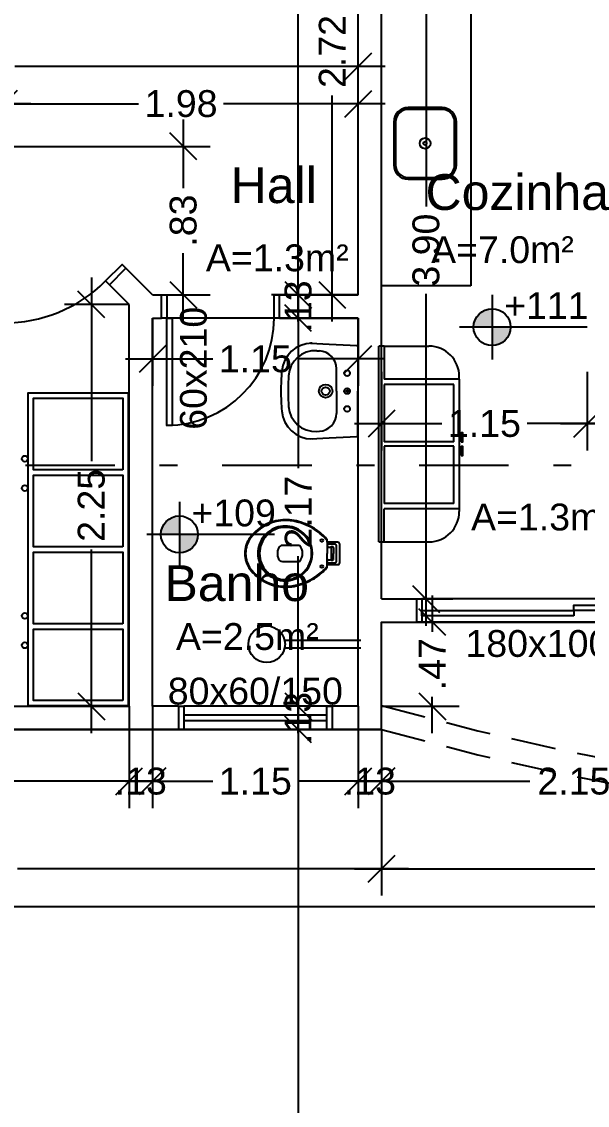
# Model space of a CAD drawing. Extents: x -120 to 1117, y 5 to 675.
# Drawn here: x 15.27 to 18.43, y 78.82 to 84.88 of the extents above; entities that cross this region are included whole.
import ezdxf
from ezdxf.enums import TextEntityAlignment as Align

# ---------------------------------------------------------------- set-up
doc = ezdxf.new("R2010")
doc.units = 0
doc.header["$MEASUREMENT"] = 0
doc.linetypes.add('DASHDOT', pattern=[1, 0.5, -0.25, 0, -0.25])
doc.linetypes.add('HIDDEN', pattern=[0.375, 0.25, -0.125])
doc.layers.get('0').update_dxf_attribs({"linetype": 'CONTINUOUS'})
doc.layers.get('DEFPOINTS').update_dxf_attribs({"linetype": 'CONTINUOUS'})
for name, color, linetype in [('cota', 1, 'CONTINUOUS'), ('janela-porta', 6, 'CONTINUOUS'), ('moveis', 253, 'CONTINUOUS'), ('nivel', 4, 'CONTINUOUS'), ('parede', 2, 'CONTINUOUS'), ('piso', 4, 'CONTINUOUS'), ('projecao', 4, 'HIDDEN'), ('texto', 7, 'CONTINUOUS'), ('vegetacao', 82, 'CONTINUOUS')]:
    doc.layers.add(name, color=color, linetype=linetype)
doc.styles.get("Standard").update_dxf_attribs({"font": 'arial.ttf'})
doc.dimstyles.new('cotass', dxfattribs={"dimtxt": 0.15, "dimasz": 0.15, "dimexe": 0.15, "dimexo": 0, "dimgap": 0.05, "dimtad": 0, "dimzin": 4, "dimdsep": 46, "dimtxsty": 'Standard', "dimblk": 'OBLIQUE', "dimcen": 0, "dimdle": 0.15, "dimclrd": 256, "dimclrt": 4, "dimadec": 0, "dimazin": 1, "dimtfac": 1, "dimtix": 1, "dimtofl": 0, "dimtmove": 0, "dimatfit": 3, "dimldrblk": 'OPEN30', "dimfxl": 0, "dimtolj": 1, "dimtzin": 0, "dimlwd": -1, "dimarcsym": 0})

# ---------------------------------------------------------------- blocks, each defined once
blk = doc.blocks.new('_Oblique')
at = {"color": 0, "linetype": 'ByBlock', "lineweight": -2}
blk.add_line((-0.5, -0.5), (0.5, 0.5), dxfattribs=at)
blk = doc.blocks.new('*D87')
at = {"layer": 'cota', "transparency": 16777216}
for p, q in [((16.8189, 81.0737), (16.8189, 78.6683)), ((16.8189, 75.7737), (16.8189, 78.1791))]:
    blk.add_line(p, q, dxfattribs=at)
at = {"layer": 'cota', "color": 0, "lineweight": -2, "transparency": 16777216}
for p, q in [((17.2843, 80.9237), (16.6689, 80.9237)), ((17.2193, 75.9237), (16.6689, 75.9237))]:
    blk.add_line(p, q, dxfattribs=at)
at = {"layer": 'DEFPOINTS', "color": 0, "transparency": 16777216}
for p in [(17.2843, 80.9237), (16.8189, 75.9237), (17.2193, 75.9237)]:
    blk.add_point(p, dxfattribs=at)
at = {"layer": 'cota', "transparency": 16777216, "xscale": 0.15, "yscale": 0.15, "zscale": 0.15}
for p, rotation in [((16.8189, 80.9237), 90), ((16.8189, 75.9237), 270)]:
    blk.add_blockref('_Oblique', p, dxfattribs=dict(at, rotation=rotation))
at = {"layer": 'cota', "color": 4, "transparency": 16777216, "insert": (16.8189, 78.4237), "char_height": 0.15, "attachment_point": 5, "rotation": 90}
blk.add_mtext('\\A1;5.00', dxfattribs=at)
blk = doc.blocks.new('_Open30')
at = {"color": 0, "linetype": 'ByBlock', "lineweight": -2}
for p, q in [((-1, 0.268), (0, 0)), ((0, 0), (-1, -0.268)), ((0, 0), (-1, 0))]:
    blk.add_line(p, q, dxfattribs=at)
blk = doc.blocks.new('*D88')
at = {"layer": 'cota', "transparency": 16777216}
for p, q in [((16.8189, 81.0537), (16.8189, 81.2037)), ((16.8189, 80.9237), (16.8189, 80.7737))]:
    blk.add_line(p, q, dxfattribs=at)
at = {"layer": 'cota', "color": 0, "lineweight": -2, "transparency": 16777216}
for p, q in [((17.1544, 81.0537), (16.6689, 81.0537)), ((17.2843, 80.9237), (16.6689, 80.9237))]:
    blk.add_line(p, q, dxfattribs=at)
at = {"layer": 'DEFPOINTS', "color": 0, "transparency": 16777216}
for p in [(16.8189, 81.0537), (17.1544, 81.0537), (17.2843, 80.9237)]:
    blk.add_point(p, dxfattribs=at)
at = {"layer": 'cota', "transparency": 16777216, "xscale": 0.15, "yscale": 0.15, "zscale": 0.15}
for p, rotation in [((16.8189, 81.0537), 270), ((16.8189, 80.9237), 90)]:
    blk.add_blockref('_Oblique', p, dxfattribs=dict(at, rotation=rotation))
at = {"layer": 'cota', "color": 4, "transparency": 16777216, "insert": (16.8189, 80.9887), "char_height": 0.15, "attachment_point": 5, "rotation": 90}
blk.add_mtext('\\A1;.13', dxfattribs=at)
blk = doc.blocks.new('*D89')
at = {"layer": 'cota', "transparency": 16777216}
for p, q in [((16.8189, 83.3737), (16.8189, 82.3848)), ((16.8189, 80.9037), (16.8189, 81.8926))]:
    blk.add_line(p, q, dxfattribs=at)
at = {"layer": 'cota', "color": 0, "lineweight": -2, "transparency": 16777216}
for p, q in [((17.1544, 83.2237), (16.6689, 83.2237)), ((17.1544, 81.0537), (16.6689, 81.0537))]:
    blk.add_line(p, q, dxfattribs=at)
at = {"layer": 'DEFPOINTS', "color": 0, "transparency": 16777216}
for p in [(16.8189, 83.2237), (17.1544, 83.2237), (17.1544, 81.0537)]:
    blk.add_point(p, dxfattribs=at)
at = {"layer": 'cota', "transparency": 16777216, "xscale": 0.15, "yscale": 0.15, "zscale": 0.15}
for p, rotation in [((16.8189, 83.2237), 90), ((16.8189, 81.0537), 270)]:
    blk.add_blockref('_Oblique', p, dxfattribs=dict(at, rotation=rotation))
at = {"layer": 'cota', "color": 4, "transparency": 16777216, "insert": (16.8189, 82.1387), "char_height": 0.15, "attachment_point": 5, "rotation": 90}
blk.add_mtext('\\A1;2.17', dxfattribs=at)
blk = doc.blocks.new('*D90')
at = {"layer": 'cota', "transparency": 16777216}
for p, q in [((16.8189, 83.3537), (16.8189, 83.5037)), ((16.8189, 83.2237), (16.8189, 83.0737))]:
    blk.add_line(p, q, dxfattribs=at)
at = {"layer": 'cota', "color": 0, "lineweight": -2, "transparency": 16777216}
for p, q in [((17.1544, 83.3537), (16.6689, 83.3537)), ((17.1544, 83.2237), (16.6689, 83.2237))]:
    blk.add_line(p, q, dxfattribs=at)
at = {"layer": 'DEFPOINTS', "color": 0, "transparency": 16777216}
for p in [(16.8189, 83.3537), (17.1544, 83.3537), (17.1544, 83.2237)]:
    blk.add_point(p, dxfattribs=at)
at = {"layer": 'cota', "transparency": 16777216, "xscale": 0.15, "yscale": 0.15, "zscale": 0.15}
for p, rotation in [((16.8189, 83.3537), 270), ((16.8189, 83.2237), 90)]:
    blk.add_blockref('_Oblique', p, dxfattribs=dict(at, rotation=rotation))
at = {"layer": 'cota', "color": 4, "transparency": 16777216, "insert": (16.8189, 83.2887), "char_height": 0.15, "attachment_point": 5, "rotation": 90}
blk.add_mtext('\\A1;.13', dxfattribs=at)
blk = doc.blocks.new('*D91')
at = {"layer": 'cota', "transparency": 16777216}
for p, q in [((16.8189, 87.1337), (16.8189, 85.4135)), ((16.8189, 83.2037), (16.8189, 84.9239))]:
    blk.add_line(p, q, dxfattribs=at)
at = {"layer": 'cota', "color": 0, "lineweight": -2, "transparency": 16777216}
for p, q in [((17.1544, 86.9837), (16.6689, 86.9837)), ((17.1544, 83.3537), (16.6689, 83.3537))]:
    blk.add_line(p, q, dxfattribs=at)
at = {"layer": 'DEFPOINTS', "color": 0, "transparency": 16777216}
for p in [(16.8189, 86.9837), (17.1544, 86.9837), (17.1544, 83.3537)]:
    blk.add_point(p, dxfattribs=at)
at = {"layer": 'cota', "transparency": 16777216, "xscale": 0.15, "yscale": 0.15, "zscale": 0.15}
for p, rotation in [((16.8189, 86.9837), 90), ((16.8189, 83.3537), 270)]:
    blk.add_blockref('_Oblique', p, dxfattribs=dict(at, rotation=rotation))
at = {"layer": 'cota', "color": 4, "transparency": 16777216, "insert": (16.8189, 85.1687), "char_height": 0.15, "attachment_point": 5, "rotation": 90}
blk.add_mtext('\\A1;3.63', dxfattribs=at)
blk = doc.blocks.new('*D137')
at = {"layer": 'cota', "color": 0, "lineweight": -2, "transparency": 16777216}
for p, q in [((12.7193, 80.9237), (12.7193, 79.784)), ((30.5894, 80.9237), (30.5894, 79.784))]:
    blk.add_line(p, q, dxfattribs=at)
at = {"layer": 'cota', "transparency": 16777216}
for p, q in [((12.5693, 79.934), (21.3583, 79.934)), ((30.7394, 79.934), (21.9504, 79.934))]:
    blk.add_line(p, q, dxfattribs=at)
at = {"layer": 'DEFPOINTS', "color": 0, "transparency": 16777216}
for p in [(12.7193, 80.9237), (30.5894, 80.9237), (30.5894, 79.934)]:
    blk.add_point(p, dxfattribs=at)
at = {"layer": 'cota', "transparency": 16777216, "xscale": 0.15, "yscale": 0.15, "zscale": 0.15, "rotation": 180}
blk.add_blockref('_Oblique', (12.7193, 79.934), dxfattribs=at)
at = {"layer": 'cota', "transparency": 16777216, "xscale": 0.15, "yscale": 0.15, "zscale": 0.15}
blk.add_blockref('_Oblique', (30.5894, 79.934), dxfattribs=at)
at = {"layer": 'cota', "color": 4, "transparency": 16777216, "insert": (21.6544, 79.934), "char_height": 0.15, "attachment_point": 5}
blk.add_mtext('\\A1;17.87', dxfattribs=at)
blk = doc.blocks.new('*D139')
at = {"layer": 'cota', "color": 0, "lineweight": -2, "transparency": 16777216}
for p, q in [((12.8493, 81.0537), (12.8493, 80.4845)), ((15.8744, 81.0537), (15.8744, 80.4845))]:
    blk.add_line(p, q, dxfattribs=at)
at = {"layer": 'cota', "transparency": 16777216}
for p, q in [((12.6993, 80.6345), (14.1171, 80.6345)), ((16.0244, 80.6345), (14.6066, 80.6345))]:
    blk.add_line(p, q, dxfattribs=at)
at = {"layer": 'DEFPOINTS', "color": 0, "transparency": 16777216}
for p in [(12.8493, 81.0537), (15.8744, 81.0537), (15.8744, 80.6345)]:
    blk.add_point(p, dxfattribs=at)
at = {"layer": 'cota', "transparency": 16777216, "xscale": 0.15, "yscale": 0.15, "zscale": 0.15, "rotation": 180}
blk.add_blockref('_Oblique', (12.8493, 80.6345), dxfattribs=at)
at = {"layer": 'cota', "transparency": 16777216, "xscale": 0.15, "yscale": 0.15, "zscale": 0.15}
blk.add_blockref('_Oblique', (15.8744, 80.6345), dxfattribs=at)
at = {"layer": 'cota', "color": 4, "transparency": 16777216, "insert": (14.3618, 80.6345), "char_height": 0.15, "attachment_point": 5}
blk.add_mtext('\\A1;3.03', dxfattribs=at)
blk = doc.blocks.new('*D140')
at = {"layer": 'cota', "color": 0, "lineweight": -2, "transparency": 16777216}
for p, q in [((15.8744, 81.0537), (15.8744, 80.4845)), ((16.0044, 81.0537), (16.0044, 80.4845))]:
    blk.add_line(p, q, dxfattribs=at)
at = {"layer": 'cota', "transparency": 16777216}
for p, q in [((15.8744, 80.6345), (15.7244, 80.6345)), ((16.0044, 80.6345), (16.1544, 80.6345))]:
    blk.add_line(p, q, dxfattribs=at)
at = {"layer": 'DEFPOINTS', "color": 0, "transparency": 16777216}
for p in [(15.8744, 81.0537), (16.0044, 81.0537), (16.0044, 80.6345)]:
    blk.add_point(p, dxfattribs=at)
at = {"layer": 'cota', "transparency": 16777216, "xscale": 0.15, "yscale": 0.15, "zscale": 0.15}
blk.add_blockref('_Oblique', (15.8744, 80.6345), dxfattribs=at)
at = {"layer": 'cota', "transparency": 16777216, "xscale": 0.15, "yscale": 0.15, "zscale": 0.15, "rotation": 180}
blk.add_blockref('_Oblique', (16.0044, 80.6345), dxfattribs=at)
at = {"layer": 'cota', "color": 4, "transparency": 16777216, "insert": (15.9394, 80.6345), "char_height": 0.15, "attachment_point": 5}
blk.add_mtext('\\A1;.13', dxfattribs=at)
blk = doc.blocks.new('*D141')
at = {"layer": 'cota', "color": 0, "lineweight": -2, "transparency": 16777216}
for p, q in [((16.0044, 81.0537), (16.0044, 80.4845)), ((17.1544, 81.0537), (17.1544, 80.4845))]:
    blk.add_line(p, q, dxfattribs=at)
at = {"layer": 'cota', "transparency": 16777216}
for p, q in [((15.8544, 80.6345), (16.341, 80.6345)), ((17.3044, 80.6345), (16.8177, 80.6345))]:
    blk.add_line(p, q, dxfattribs=at)
at = {"layer": 'DEFPOINTS', "color": 0, "transparency": 16777216}
for p in [(16.0044, 81.0537), (17.1544, 81.0537), (17.1544, 80.6345)]:
    blk.add_point(p, dxfattribs=at)
at = {"layer": 'cota', "transparency": 16777216, "xscale": 0.15, "yscale": 0.15, "zscale": 0.15, "rotation": 180}
blk.add_blockref('_Oblique', (16.0044, 80.6345), dxfattribs=at)
at = {"layer": 'cota', "transparency": 16777216, "xscale": 0.15, "yscale": 0.15, "zscale": 0.15}
blk.add_blockref('_Oblique', (17.1544, 80.6345), dxfattribs=at)
at = {"layer": 'cota', "color": 4, "transparency": 16777216, "insert": (16.5794, 80.6345), "char_height": 0.15, "attachment_point": 5}
blk.add_mtext('\\A1;1.15', dxfattribs=at)
blk = doc.blocks.new('*D142')
at = {"layer": 'cota', "color": 0, "lineweight": -2, "transparency": 16777216}
for p, q in [((17.1544, 81.0537), (17.1544, 80.4845)), ((17.2843, 80.9237), (17.2843, 80.4845))]:
    blk.add_line(p, q, dxfattribs=at)
at = {"layer": 'cota', "transparency": 16777216}
for p, q in [((17.1544, 80.6345), (17.0044, 80.6345)), ((17.2843, 80.6345), (17.4343, 80.6345))]:
    blk.add_line(p, q, dxfattribs=at)
at = {"layer": 'DEFPOINTS', "color": 0, "transparency": 16777216}
for p in [(17.1544, 81.0537), (17.2843, 80.9237), (17.2843, 80.6345)]:
    blk.add_point(p, dxfattribs=at)
at = {"layer": 'cota', "transparency": 16777216, "xscale": 0.15, "yscale": 0.15, "zscale": 0.15}
blk.add_blockref('_Oblique', (17.1544, 80.6345), dxfattribs=at)
at = {"layer": 'cota', "transparency": 16777216, "xscale": 0.15, "yscale": 0.15, "zscale": 0.15, "rotation": 180}
blk.add_blockref('_Oblique', (17.2843, 80.6345), dxfattribs=at)
at = {"layer": 'cota', "color": 4, "transparency": 16777216, "insert": (17.2193, 80.6345), "char_height": 0.15, "attachment_point": 5}
blk.add_mtext('\\A1;.13', dxfattribs=at)
blk = doc.blocks.new('*D143')
at = {"layer": 'cota', "color": 0, "lineweight": -2, "transparency": 16777216}
for p, q in [((19.4343, 81.6537), (19.4343, 80.4845)), ((17.2843, 80.9237), (17.2843, 80.4845))]:
    blk.add_line(p, q, dxfattribs=at)
at = {"layer": 'cota', "transparency": 16777216}
for p, q in [((17.1343, 80.6345), (18.1127, 80.6345)), ((19.5843, 80.6345), (18.606, 80.6345))]:
    blk.add_line(p, q, dxfattribs=at)
at = {"layer": 'DEFPOINTS', "color": 0, "transparency": 16777216}
for p in [(19.4343, 81.6537), (17.2843, 80.9237), (19.4343, 80.6345)]:
    blk.add_point(p, dxfattribs=at)
at = {"layer": 'cota', "transparency": 16777216, "xscale": 0.15, "yscale": 0.15, "zscale": 0.15, "rotation": 180}
blk.add_blockref('_Oblique', (17.2843, 80.6345), dxfattribs=at)
at = {"layer": 'cota', "transparency": 16777216, "xscale": 0.15, "yscale": 0.15, "zscale": 0.15}
blk.add_blockref('_Oblique', (19.4343, 80.6345), dxfattribs=at)
at = {"layer": 'cota', "color": 4, "transparency": 16777216, "insert": (18.3593, 80.6345), "char_height": 0.15, "attachment_point": 5}
blk.add_mtext('\\A1;2.15', dxfattribs=at)
blk = doc.blocks.new('*D156')
at = {"layer": 'cota', "color": 0, "lineweight": -2, "transparency": 16777216}
for p, q in [((17.2843, 80.9237), (17.2843, 79.9952)), ((26.0244, 80.9237), (26.0244, 79.9952))]:
    blk.add_line(p, q, dxfattribs=at)
at = {"layer": 'cota', "transparency": 16777216}
for p, q in [((17.1343, 80.1452), (21.4097, 80.1452)), ((26.1744, 80.1452), (21.899, 80.1452))]:
    blk.add_line(p, q, dxfattribs=at)
at = {"layer": 'DEFPOINTS', "color": 0, "transparency": 16777216}
for p in [(17.2843, 80.9237), (26.0244, 80.9237), (26.0244, 80.1452)]:
    blk.add_point(p, dxfattribs=at)
at = {"layer": 'cota', "transparency": 16777216, "xscale": 0.15, "yscale": 0.15, "zscale": 0.15, "rotation": 180}
blk.add_blockref('_Oblique', (17.2843, 80.1452), dxfattribs=at)
at = {"layer": 'cota', "transparency": 16777216, "xscale": 0.15, "yscale": 0.15, "zscale": 0.15}
blk.add_blockref('_Oblique', (26.0244, 80.1452), dxfattribs=at)
at = {"layer": 'cota', "color": 4, "transparency": 16777216, "insert": (21.6544, 80.1452), "char_height": 0.15, "attachment_point": 5}
blk.add_mtext('\\A1;8.74', dxfattribs=at)
blk = doc.blocks.new('*D157')
at = {"layer": 'cota', "color": 0, "lineweight": -2, "transparency": 16777216}
for p, q in [((12.7193, 80.9237), (12.7193, 79.9952)), ((17.2843, 80.9237), (17.2843, 79.9952))]:
    blk.add_line(p, q, dxfattribs=at)
at = {"layer": 'cota', "transparency": 16777216}
for p, q in [((12.5693, 80.1452), (14.7541, 80.1452)), ((17.4343, 80.1452), (15.2496, 80.1452))]:
    blk.add_line(p, q, dxfattribs=at)
at = {"layer": 'DEFPOINTS', "color": 0, "transparency": 16777216}
for p in [(12.7193, 80.9237), (17.2843, 80.9237), (17.2843, 80.1452)]:
    blk.add_point(p, dxfattribs=at)
at = {"layer": 'cota', "transparency": 16777216, "xscale": 0.15, "yscale": 0.15, "zscale": 0.15, "rotation": 180}
blk.add_blockref('_Oblique', (12.7193, 80.1452), dxfattribs=at)
at = {"layer": 'cota', "transparency": 16777216, "xscale": 0.15, "yscale": 0.15, "zscale": 0.15}
blk.add_blockref('_Oblique', (17.2843, 80.1452), dxfattribs=at)
at = {"layer": 'cota', "color": 4, "transparency": 16777216, "insert": (15.0018, 80.1452), "char_height": 0.15, "attachment_point": 5}
blk.add_mtext('\\A1;4.56', dxfattribs=at)
blk = doc.blocks.new('*D228')
at = {"layer": 'cota', "color": 0, "lineweight": -2, "transparency": 16777216}
for p, q in [((12.8493, 84.1837), (12.8493, 84.5717)), ((15.1743, 84.1837), (15.1743, 84.5717))]:
    blk.add_line(p, q, dxfattribs=at)
at = {"layer": 'cota', "transparency": 16777216}
for p, q in [((12.6993, 84.4217), (13.7657, 84.4217)), ((15.3243, 84.4217), (14.2579, 84.4217))]:
    blk.add_line(p, q, dxfattribs=at)
at = {"layer": 'DEFPOINTS', "color": 0, "transparency": 16777216}
for p in [(12.8493, 84.4217), (12.8493, 84.1837), (15.1743, 84.1837)]:
    blk.add_point(p, dxfattribs=at)
at = {"layer": 'cota', "transparency": 16777216, "xscale": 0.15, "yscale": 0.15, "zscale": 0.15, "rotation": 180}
blk.add_blockref('_Oblique', (12.8493, 84.4217), dxfattribs=at)
at = {"layer": 'cota', "transparency": 16777216, "xscale": 0.15, "yscale": 0.15, "zscale": 0.15}
blk.add_blockref('_Oblique', (15.1743, 84.4217), dxfattribs=at)
at = {"layer": 'cota', "color": 4, "transparency": 16777216, "insert": (14.0118, 84.4217), "char_height": 0.15, "attachment_point": 5}
blk.add_mtext('\\A1;2.33', dxfattribs=at)
blk = doc.blocks.new('*D229')
at = {"layer": 'cota', "color": 0, "lineweight": -2, "transparency": 16777216}
for p, q in [((15.1743, 84.1837), (15.1743, 84.5717)), ((17.1544, 84.1837), (17.1544, 84.5717))]:
    blk.add_line(p, q, dxfattribs=at)
at = {"layer": 'cota', "transparency": 16777216}
for p, q in [((15.0243, 84.4217), (15.9264, 84.4217)), ((17.3044, 84.4217), (16.4023, 84.4217))]:
    blk.add_line(p, q, dxfattribs=at)
at = {"layer": 'DEFPOINTS', "color": 0, "transparency": 16777216}
for p in [(17.1544, 84.4217), (15.1743, 84.1837), (17.1544, 84.1837)]:
    blk.add_point(p, dxfattribs=at)
at = {"layer": 'cota', "transparency": 16777216, "xscale": 0.15, "yscale": 0.15, "zscale": 0.15, "rotation": 180}
blk.add_blockref('_Oblique', (15.1743, 84.4217), dxfattribs=at)
at = {"layer": 'cota', "transparency": 16777216, "xscale": 0.15, "yscale": 0.15, "zscale": 0.15}
blk.add_blockref('_Oblique', (17.1544, 84.4217), dxfattribs=at)
at = {"layer": 'cota', "color": 4, "transparency": 16777216, "insert": (16.1644, 84.4217), "char_height": 0.15, "attachment_point": 5}
blk.add_mtext('\\A1;1.98', dxfattribs=at)
blk = doc.blocks.new('*D230')
at = {"layer": 'cota', "color": 0, "lineweight": -2, "transparency": 16777216}
for p, q in [((12.8493, 84.1837), (12.8493, 84.7809)), ((17.1544, 84.1837), (17.1544, 84.7809))]:
    blk.add_line(p, q, dxfattribs=at)
at = {"layer": 'cota', "transparency": 16777216}
for p, q in [((12.6993, 84.6309), (14.7685, 84.6309)), ((17.3044, 84.6309), (15.2352, 84.6309))]:
    blk.add_line(p, q, dxfattribs=at)
at = {"layer": 'DEFPOINTS', "color": 0, "transparency": 16777216}
for p in [(17.1544, 84.6309), (12.8493, 84.1837), (17.1544, 84.1837)]:
    blk.add_point(p, dxfattribs=at)
at = {"layer": 'cota', "transparency": 16777216, "xscale": 0.15, "yscale": 0.15, "zscale": 0.15, "rotation": 180}
blk.add_blockref('_Oblique', (12.8493, 84.6309), dxfattribs=at)
at = {"layer": 'cota', "transparency": 16777216, "xscale": 0.15, "yscale": 0.15, "zscale": 0.15}
blk.add_blockref('_Oblique', (17.1544, 84.6309), dxfattribs=at)
at = {"layer": 'cota', "color": 4, "transparency": 16777216, "insert": (15.0018, 84.6309), "char_height": 0.15, "attachment_point": 5}
blk.add_mtext('\\A1;4.31', dxfattribs=at)
blk = doc.blocks.new('*D232')
at = {"layer": 'cota', "transparency": 16777216}
for p, q in [((15.6632, 83.4498), (15.6632, 82.4234)), ((15.6632, 80.9037), (15.6632, 81.9301))]:
    blk.add_line(p, q, dxfattribs=at)
at = {"layer": 'cota', "color": 0, "lineweight": -2, "transparency": 16777216}
for p, q in [((15.8744, 83.2998), (15.5132, 83.2998)), ((15.8744, 81.0537), (15.5132, 81.0537))]:
    blk.add_line(p, q, dxfattribs=at)
at = {"layer": 'DEFPOINTS', "color": 0, "transparency": 16777216}
for p in [(15.8744, 83.2998), (15.6632, 81.0537), (15.8744, 81.0537)]:
    blk.add_point(p, dxfattribs=at)
at = {"layer": 'cota', "transparency": 16777216, "xscale": 0.15, "yscale": 0.15, "zscale": 0.15}
for p, rotation in [((15.6632, 83.2998), 90), ((15.6632, 81.0537), 270)]:
    blk.add_blockref('_Oblique', p, dxfattribs=dict(at, rotation=rotation))
at = {"layer": 'cota', "color": 4, "transparency": 16777216, "insert": (15.6632, 82.1768), "char_height": 0.15, "attachment_point": 5, "rotation": 90}
blk.add_mtext('\\A1;2.25', dxfattribs=at)
blk = doc.blocks.new('*D237')
at = {"layer": 'cota', "transparency": 16777216}
for p, q in [((17.009, 86.2237), (17.009, 84.959)), ((17.009, 83.2037), (17.009, 84.4684))]:
    blk.add_line(p, q, dxfattribs=at)
at = {"layer": 'cota', "color": 0, "lineweight": -2, "transparency": 16777216}
for p, q in [((17.1544, 86.0737), (16.859, 86.0737)), ((17.1544, 83.3537), (16.859, 83.3537))]:
    blk.add_line(p, q, dxfattribs=at)
at = {"layer": 'DEFPOINTS', "color": 0, "transparency": 16777216}
for p in [(17.009, 86.0737), (17.1544, 86.0737), (17.1544, 83.3537)]:
    blk.add_point(p, dxfattribs=at)
at = {"layer": 'cota', "transparency": 16777216, "xscale": 0.15, "yscale": 0.15, "zscale": 0.15}
for p, rotation in [((17.009, 86.0737), 90), ((17.009, 83.3537), 270)]:
    blk.add_blockref('_Oblique', p, dxfattribs=dict(at, rotation=rotation))
at = {"layer": 'cota', "color": 4, "transparency": 16777216, "insert": (17.009, 84.7137), "char_height": 0.15, "attachment_point": 5, "rotation": 90}
blk.add_mtext('\\A1;2.72', dxfattribs=at)
blk = doc.blocks.new('*D246')
at = {"layer": 'cota', "transparency": 16777216}
for p, q in [((17.5332, 85.7037), (17.5332, 83.8482)), ((17.5332, 81.5037), (17.5332, 83.3592))]:
    blk.add_line(p, q, dxfattribs=at)
at = {"layer": 'cota', "color": 0, "lineweight": -2, "transparency": 16777216}
for p, q in [((17.2843, 85.5537), (17.6832, 85.5537)), ((17.2843, 81.6537), (17.6832, 81.6537))]:
    blk.add_line(p, q, dxfattribs=at)
at = {"layer": 'DEFPOINTS', "color": 0, "transparency": 16777216}
for p in [(17.2843, 85.5537), (17.5332, 85.5537), (17.2843, 81.6537)]:
    blk.add_point(p, dxfattribs=at)
at = {"layer": 'cota', "transparency": 16777216, "xscale": 0.15, "yscale": 0.15, "zscale": 0.15}
for p, rotation in [((17.5332, 85.5537), 90), ((17.5332, 81.6537), 270)]:
    blk.add_blockref('_Oblique', p, dxfattribs=dict(at, rotation=rotation))
at = {"layer": 'cota', "color": 4, "transparency": 16777216, "insert": (17.5332, 83.6037), "char_height": 0.15, "attachment_point": 5, "rotation": 90}
blk.add_mtext('\\A1;3.90', dxfattribs=at)
blk = doc.blocks.new('*D247')
at = {"layer": 'cota', "color": 0, "lineweight": -2, "transparency": 16777216}
for p, q in [((18.4343, 82.9237), (18.4343, 82.4836)), ((19.4343, 82.9237), (19.4343, 82.4836))]:
    blk.add_line(p, q, dxfattribs=at)
at = {"layer": 'cota', "transparency": 16777216}
for p, q in [((18.2843, 82.6336), (18.6968, 82.6336)), ((19.5843, 82.6336), (19.1718, 82.6336))]:
    blk.add_line(p, q, dxfattribs=at)
at = {"layer": 'DEFPOINTS', "color": 0, "transparency": 16777216}
for p in [(18.4343, 82.9237), (19.4343, 82.9237), (19.4343, 82.6336)]:
    blk.add_point(p, dxfattribs=at)
at = {"layer": 'cota', "transparency": 16777216, "xscale": 0.15, "yscale": 0.15, "zscale": 0.15, "rotation": 180}
blk.add_blockref('_Oblique', (18.4343, 82.6336), dxfattribs=at)
at = {"layer": 'cota', "transparency": 16777216, "xscale": 0.15, "yscale": 0.15, "zscale": 0.15}
blk.add_blockref('_Oblique', (19.4343, 82.6336), dxfattribs=at)
at = {"layer": 'cota', "color": 4, "transparency": 16777216, "insert": (18.9343, 82.6336), "char_height": 0.15, "attachment_point": 5}
blk.add_mtext('\\A1;1.00', dxfattribs=at)
blk = doc.blocks.new('*D248')
at = {"layer": 'cota', "color": 0, "lineweight": -2, "transparency": 16777216}
for p, q in [((17.2843, 82.9237), (17.2843, 82.4836)), ((18.4343, 82.9237), (18.4343, 82.4836))]:
    blk.add_line(p, q, dxfattribs=at)
at = {"layer": 'cota', "transparency": 16777216}
for p, q in [((17.1343, 82.6336), (17.621, 82.6336)), ((18.5843, 82.6336), (18.0977, 82.6336))]:
    blk.add_line(p, q, dxfattribs=at)
at = {"layer": 'DEFPOINTS', "color": 0, "transparency": 16777216}
for p in [(17.2843, 82.9237), (18.4343, 82.9237), (17.2843, 82.6336)]:
    blk.add_point(p, dxfattribs=at)
at = {"layer": 'cota', "transparency": 16777216, "xscale": 0.15, "yscale": 0.15, "zscale": 0.15, "rotation": 180}
blk.add_blockref('_Oblique', (17.2843, 82.6336), dxfattribs=at)
at = {"layer": 'cota', "transparency": 16777216, "xscale": 0.15, "yscale": 0.15, "zscale": 0.15}
blk.add_blockref('_Oblique', (18.4343, 82.6336), dxfattribs=at)
at = {"layer": 'cota', "color": 4, "transparency": 16777216, "insert": (17.8593, 82.6336), "char_height": 0.15, "attachment_point": 5}
blk.add_mtext('\\A1;1.15', dxfattribs=at)
blk = doc.blocks.new('*D252')
at = {"layer": 'cota', "transparency": 16777216}
for p, q in [((16.1768, 84.3337), (16.1768, 83.9501)), ((16.1768, 83.2037), (16.1768, 83.5873))]:
    blk.add_line(p, q, dxfattribs=at)
at = {"layer": 'cota', "color": 0, "lineweight": -2, "transparency": 16777216}
for p, q in [((15.1743, 84.1837), (16.3268, 84.1837)), ((16.0044, 83.3537), (16.3268, 83.3537))]:
    blk.add_line(p, q, dxfattribs=at)
at = {"layer": 'DEFPOINTS', "color": 0, "transparency": 16777216}
for p in [(15.1743, 84.1837), (16.0044, 83.3537), (16.1768, 83.3537)]:
    blk.add_point(p, dxfattribs=at)
at = {"layer": 'cota', "transparency": 16777216, "xscale": 0.15, "yscale": 0.15, "zscale": 0.15}
for p, rotation in [((16.1768, 84.1837), 90), ((16.1768, 83.3537), 270)]:
    blk.add_blockref('_Oblique', p, dxfattribs=dict(at, rotation=rotation))
at = {"layer": 'cota', "color": 4, "transparency": 16777216, "insert": (16.1768, 83.7687), "char_height": 0.15, "attachment_point": 5, "rotation": 90}
blk.add_mtext('\\A1;.83', dxfattribs=at)
blk = doc.blocks.new('*D541')
at = {"layer": 'cota', "transparency": 16777216}
for p, q in [((17.5679, 81.6737), (17.5679, 81.4701)), ((17.5679, 80.9037), (17.5679, 81.1073))]:
    blk.add_line(p, q, dxfattribs=at)
at = {"layer": 'cota', "color": 0, "lineweight": -2, "transparency": 16777216}
for p, q in [((17.2843, 81.5237), (17.7179, 81.5237)), ((17.2843, 81.0537), (17.7179, 81.0537))]:
    blk.add_line(p, q, dxfattribs=at)
at = {"layer": 'DEFPOINTS', "color": 0, "transparency": 16777216}
for p in [(17.2843, 81.5237), (17.2843, 81.0537), (17.5679, 81.0537)]:
    blk.add_point(p, dxfattribs=at)
at = {"layer": 'cota', "transparency": 16777216, "xscale": 0.15, "yscale": 0.15, "zscale": 0.15}
for p, rotation in [((17.5679, 81.5237), 90), ((17.5679, 81.0537), 270)]:
    blk.add_blockref('_Oblique', p, dxfattribs=dict(at, rotation=rotation))
at = {"layer": 'cota', "color": 4, "transparency": 16777216, "insert": (17.5679, 81.2887), "char_height": 0.15, "attachment_point": 5, "rotation": 90}
blk.add_mtext('\\A1;.47', dxfattribs=at)
blk = doc.blocks.new('NIVEL')
at = {"layer": 'nivel'}
h = blk.add_hatch(color=256, dxfattribs=at)
h.paths.add_polyline_path([(0, 0.1375, 0.414214), (-0.1375, 0), (0, 0)])
h.paths.add_polyline_path([(0, 0), (0, -0.1375, 0.414214), (0.1375, 0)])
for p, q in [((0, 0.2417), (0, -0.2417)), ((0.7095, 0), (-0.2418, 0))]:
    blk.add_line(p, q, dxfattribs=at)
blk.add_circle((0, 0), 0.1375, dxfattribs=at)
blk = doc.blocks.new('*D992')
at = {"layer": 'cota', "color": 0, "lineweight": -2, "transparency": 16777216}
for p, q in [((16.0044, 83.2237), (16.0044, 82.8451)), ((17.1544, 83.2237), (17.1544, 82.8451))]:
    blk.add_line(p, q, dxfattribs=at)
at = {"layer": 'cota', "transparency": 16777216}
for p, q in [((15.8544, 82.9951), (16.341, 82.9951)), ((17.3044, 82.9951), (16.8177, 82.9951))]:
    blk.add_line(p, q, dxfattribs=at)
at = {"layer": 'DEFPOINTS', "color": 0, "transparency": 16777216}
for p in [(16.0044, 83.2237), (17.1544, 83.2237), (17.1544, 82.9951)]:
    blk.add_point(p, dxfattribs=at)
at = {"layer": 'cota', "transparency": 16777216, "xscale": 0.15, "yscale": 0.15, "zscale": 0.15, "rotation": 180}
blk.add_blockref('_Oblique', (16.0044, 82.9951), dxfattribs=at)
at = {"layer": 'cota', "transparency": 16777216, "xscale": 0.15, "yscale": 0.15, "zscale": 0.15}
blk.add_blockref('_Oblique', (17.1544, 82.9951), dxfattribs=at)
at = {"layer": 'cota', "color": 4, "transparency": 16777216, "insert": (16.5794, 82.9951), "char_height": 0.15, "attachment_point": 5}
blk.add_mtext('\\A1;1.15', dxfattribs=at)

msp = doc.modelspace()

# ---------------------------------------------------------------- hatches: boundary and pattern name
at = {"layer": 'vegetacao'}
h = msp.add_hatch(dxfattribs=at)
h.set_pattern_fill('ANGLE', color=256, scale=2, style=0)
h.set_pattern_definition([(0, (0, 0), (0, 0.55), [0.4, -0.15]), (90, (0, 0), (-0.55, 3e-17), [0.4, -0.15])])
edge = h.paths.add_edge_path()
edge.add_line((33.5894, 75.9237), (33.5894, 116.2837))
edge.add_line((33.5894, 116.2837), (9.8693, 116.2837))
edge.add_line((9.8693, 116.2837), (9.8693, 110.2837))
edge.add_line((9.8693, 110.2837), (27.5894, 110.2837))
edge.add_arc((27.5894, 107.2837), 3, 0, 90, ccw=False)
edge.add_line((30.5894, 107.2837), (30.5894, 75.9237))
edge.add_line((30.5894, 75.9237), (33.5894, 75.9237))
edge = h.paths.add_edge_path(flags=17)
edge.add_line((27.3693, 110.2837), (27.5894, 110.2837))
edge.add_arc((27.5894, 107.2837), 3, 0, 90, ccw=False)
edge.add_line((30.5894, 107.2837), (30.5894, 93.8737))
edge.add_line((30.5894, 93.8737), (24.8993, 93.8737))
edge.add_line((24.8993, 93.8737), (24.8993, 91.5437))
edge.add_line((24.8993, 91.5437), (22.8493, 91.5437))
edge.add_line((22.8493, 91.5437), (22.8493, 95.2856))
edge.add_line((22.8493, 95.2856), (27.8493, 95.2856))
edge.add_line((27.8493, 95.2856), (27.8493, 97.7856))
edge.add_line((27.8493, 97.7856), (27.2544, 97.7856))
edge.add_line((27.2544, 97.7856), (27.2544, 105.2837))
edge.add_line((27.2544, 105.2837), (27.3693, 105.2837))
edge.add_line((27.3693, 105.2837), (27.3693, 110.2837))
h.paths.add_polyline_path([(22.8493, 95.2856), (22.8493, 97.7856), (27.8493, 97.7856), (27.8493, 95.2856)], flags=16)
h.paths.add_polyline_path([(22.2544, 97.7856), (22.2544, 100.2856), (27.2544, 100.2856), (27.2544, 97.7856)], flags=17)
h.paths.add_polyline_path([(22.2544, 100.2856), (22.2544, 102.7856), (27.2544, 102.7856), (27.2544, 100.2856)], flags=17)
h.paths.add_polyline_path([(22.2544, 102.7856), (22.2544, 105.2856), (27.2544, 105.2856), (27.2544, 102.7856)], flags=17)
h.paths.add_polyline_path([(27.3693, 105.2837), (24.8693, 105.2837), (24.8693, 110.2837), (27.3693, 110.2837)], flags=16)
h.paths.add_polyline_path([(24.8693, 105.2837), (22.3693, 105.2837), (22.3693, 110.2837), (24.8693, 110.2837)], flags=17)
h.paths.add_polyline_path([(22.3693, 105.2837), (19.8693, 105.2837), (19.8693, 110.2837), (22.3693, 110.2837)], flags=17)
h.paths.add_polyline_path([(19.8693, 105.2837), (17.3693, 105.2837), (17.3693, 110.2837), (19.8693, 110.2837)], flags=17)
h.paths.add_polyline_path([(17.3693, 105.2837), (14.8693, 105.2837), (14.8693, 110.2837), (17.3693, 110.2837)], flags=17)
h.paths.add_polyline_path([(14.8693, 105.2837), (12.3693, 105.2837), (12.3693, 110.2837), (14.8693, 110.2837)], flags=17)

# ---------------------------------------------------------------- linework, layer by layer
at = {"layer": 'cota', "color": 6, "linetype": 'DASHDOT'}
msp.add_lwpolyline([(34.4945, 82.4), (9.2071, 82.4)], dxfattribs=at)
at = {"layer": 'janela-porta', "color": 6, "linetype": 'Continuous'}
for p, q in [((19.2093, 81.6537), (17.5093, 81.6537)), ((19.2093, 81.5237), (17.5093, 81.5237)), ((16.9794, 81.0537), (16.1794, 81.0537)), ((16.9794, 80.9237), (16.1794, 80.9237))]:
    msp.add_line(p, q, dxfattribs=at)
for points in [[(15.764, 83.4102), (15.7428, 83.4314), (15.8347, 83.5234), (15.8559, 83.5021)], [(16.0544, 83.3537), (16.0843, 83.3537), (16.0843, 83.2237), (16.0544, 83.2237)], [(16.7144, 83.2237), (16.6843, 83.2237), (16.6843, 83.3537), (16.7144, 83.3537)], [(17.4793, 81.6537), (17.5093, 81.6537), (17.5093, 81.5237), (17.4793, 81.5237)], [(16.1493, 81.0537), (16.1794, 81.0537), (16.1794, 80.9237), (16.1493, 80.9237)], [(17.0093, 80.9237), (16.9794, 80.9237), (16.9794, 81.0537), (17.0093, 81.0537)]]:
    msp.add_lwpolyline(points, dxfattribs=at)
for points in [[(16.0843, 83.2237), (16.1144, 83.2237), (16.1144, 82.6237), (16.0843, 82.6237), (16.0843, 83.2237)], [(19.2093, 81.5887), (18.3593, 81.5887), (18.3593, 81.6187), (19.2093, 81.6187), (19.2093, 81.5887)], [(18.3593, 81.5587), (17.5093, 81.5587), (17.5093, 81.5887), (18.3593, 81.5887), (18.3593, 81.5587)], [(16.9794, 81.0037), (16.1794, 81.0037), (16.1794, 80.9737), (16.9794, 80.9737), (16.9794, 81.0037)]]:
    msp.add_lwpolyline(points, close=True, dxfattribs=at)
for centre, radius, start, end in [((15.1771, 83.9971), 0.8, 225, 315), ((16.0843, 83.2237), 0.6, 270, 360)]:
    msp.add_arc(centre, radius, start, end, dxfattribs=at)
at = {"layer": 'moveis'}
for p, q in [((17.7843, 84.9537), (17.7843, 83.4032)), ((17.6227, 84.4004), (17.4327, 84.4004)), ((17.6227, 84.3904), (17.4327, 84.3904)), ((17.3527, 84.3204), (17.3527, 84.0804)), ((17.3627, 84.3204), (17.3627, 84.0804)), ((17.6927, 84.0804), (17.6927, 84.3204)), ((17.7027, 84.0804), (17.7027, 84.3204)), ((17.4327, 84.0104), (17.6227, 84.0104)), ((17.4327, 84.0004), (17.6227, 84.0004)), ((17.7843, 83.4032), (17.2843, 83.4032)), ((16.8878, 83.0832), (16.9923, 83.0778)), ((16.8963, 83.0832), (16.8878, 83.0832)), ((16.9923, 83.0778), (17.1476, 83.0698)), ((17.1523, 83.0649), (17.1523, 82.8157)), ((17.2691, 81.9726), (17.2691, 83.0671)), ((17.2991, 83.0671), (17.2691, 83.0671)), ((17.2991, 83.0671), (17.2991, 82.8821)), ((17.2991, 83.0671), (17.5491, 83.0671)), ((16.9225, 83.0414), (16.9374, 83.0406)), ((17.0323, 82.8157), (17.0323, 82.9407)), ((17.7191, 82.8821), (17.2991, 82.8821)), ((17.7191, 82.8821), (17.7191, 82.8971)), ((17.7191, 82.8821), (17.7191, 82.1576)), ((17.0323, 82.8157), (17.0323, 82.6907)), ((17.1023, 82.8157), (17.0823, 82.8157)), ((17.0923, 82.8257), (17.0923, 82.8057)), ((17.1523, 82.5665), (17.1523, 82.8157)), ((17.6892, 82.8521), (17.2991, 82.8521)), ((17.2991, 82.8521), (17.2991, 82.5321)), ((17.6892, 82.5321), (17.6892, 82.8521)), ((16.9225, 82.59), (16.9374, 82.5908)), ((16.8878, 82.5482), (16.9923, 82.5536)), ((16.9923, 82.5536), (17.1476, 82.5615)), ((17.6892, 82.5321), (17.2991, 82.5321)), ((17.6892, 82.5076), (17.2991, 82.5076)), ((17.2991, 82.5076), (17.2991, 82.1876)), ((17.6892, 82.1876), (17.6892, 82.5076)), ((17.6892, 82.1876), (17.2991, 82.1876)), ((17.2991, 81.9726), (17.2991, 82.1576)), ((17.7191, 82.1576), (17.2991, 82.1576)), ((17.7191, 82.1576), (17.7191, 82.1426)), ((16.9807, 81.9774), (16.9807, 81.9826)), ((16.9807, 81.9706), (16.9807, 81.9774)), ((16.9807, 81.9706), (16.9807, 81.9081)), ((17.0387, 81.9706), (16.9807, 81.9706)), ((17.0247, 81.9606), (16.9807, 81.9606)), ((17.0507, 81.9081), (17.0507, 81.9596)), ((17.2691, 81.9726), (17.2991, 81.9726)), ((17.2991, 81.9726), (17.5491, 81.9726)), ((16.8267, 81.9526), (16.7307, 81.9526)), ((16.9807, 81.8456), (16.9807, 81.9081)), ((16.9887, 81.9441), (16.9997, 81.9441)), ((17.0042, 81.9081), (17.0042, 81.9436)), ((17.0042, 81.8726), (17.0042, 81.9081)), ((17.0157, 81.9396), (17.0157, 81.9081)), ((17.0157, 81.8766), (17.0157, 81.9081)), ((17.0322, 81.9081), (17.0322, 81.9531)), ((17.0322, 81.8631), (17.0322, 81.9081)), ((17.0507, 81.8566), (17.0507, 81.9081)), ((16.7307, 81.8636), (16.8267, 81.8636)), ((16.9807, 81.8556), (17.0247, 81.8556)), ((16.9807, 81.8456), (17.0387, 81.8456)), ((16.9807, 81.8388), (16.9807, 81.8456)), ((16.9807, 81.8336), (16.9807, 81.8388)), ((16.9887, 81.8721), (16.9997, 81.8721)), ((17.1685, 81.4207), (16.7433, 81.4207)), ((16.7433, 81.3807), (17.1685, 81.3807))]:
    msp.add_line(p, q, dxfattribs=at)
for points in [[(15.8695, 81.0554), (15.3095, 81.0554), (15.3095, 82.8054), (15.8695, 82.8054), (15.8695, 81.0554)], [(15.8395, 82.3754), (15.3395, 82.3754), (15.3395, 82.7754), (15.8395, 82.7754), (15.8395, 82.3754)], [(17.7292, 82.5321), (17.7392, 82.5321), (17.7392, 82.5821), (17.7292, 82.5821), (17.7292, 82.5321)], [(17.7292, 82.455), (17.7392, 82.455), (17.7392, 82.505), (17.7292, 82.505), (17.7292, 82.455)], [(15.8395, 81.9454), (15.3395, 81.9454), (15.3395, 82.3454), (15.8395, 82.3454), (15.8395, 81.9454)], [(15.8395, 81.5154), (15.3395, 81.5154), (15.3395, 81.9154), (15.8395, 81.9154), (15.8395, 81.5154)], [(15.8395, 81.0854), (15.3395, 81.0854), (15.3395, 81.4854), (15.8395, 81.4854), (15.8395, 81.0854)]]:
    msp.add_lwpolyline(points, close=True, dxfattribs=at)
for centre, radius in [((17.5277, 84.2004), 0.03), ((17.5277, 84.2004), 0.01), ((17.0923, 82.9157), 0.016), ((16.9723, 82.8157), 0.0375), ((16.9723, 82.8157), 0.0225), ((17.0923, 82.8157), 0.016), ((17.0923, 82.7157), 0.016), ((15.2915, 82.4372), 0.017), ((15.2915, 82.2731), 0.017), ((16.9507, 81.9811), 0.0075), ((16.9507, 81.8351), 0.0075), ((15.2915, 81.5592), 0.017), ((16.6429, 81.4007), 0.1023), ((15.2915, 81.3951), 0.017)]:
    msp.add_circle(centre, radius, dxfattribs=at)
for centre, radius, start, end in [((17.4327, 84.3204), 0.08, 90, 180), ((17.4327, 84.3204), 0.07, 90, 180), ((17.6227, 84.3204), 0.08, 0, 90), ((17.6227, 84.3204), 0.07, 0, 90), ((17.4327, 84.0804), 0.08, 180, 270), ((17.4327, 84.0804), 0.07, 180, 270), ((17.6227, 84.0804), 0.08, 270, 0), ((17.6227, 84.0804), 0.07, 270, 0), ((16.8963, 82.9132), 0.17, 90, 175.30188), ((17.1473, 83.0649), 0.005, 0, 87.0582), ((17.5491, 82.8971), 0.17, 0, 90), ((16.9148, 82.8915), 0.15, 87.0582, 176.2836), ((16.9323, 82.9407), 0.1, 0, 87.0582), ((18.0827, 82.8157), 1.3604, 175.30188, 180), ((18.0827, 82.8157), 1.3204, 176.2836, 180), ((18.0827, 82.8157), 1.3604, 180, 184.69812), ((18.0827, 82.8157), 1.3204, 180, 183.7164), ((16.8963, 82.7182), 0.17, 184.69812, 270), ((16.9148, 82.7398), 0.15, 183.7164, 272.9418), ((16.9323, 82.6907), 0.1, 272.9418, 0), ((17.1473, 82.5665), 0.005, 272.9418, 0), ((17.5491, 82.1426), 0.17, 270, 0), ((16.7487, 81.8482), 0.248, 96.48303, 121.07306), ((16.7487, 81.8482), 0.2435, 96.47784, 121.06744), ((16.7505, 81.8532), 0.2433, 73.23779, 97.04529), ((16.7505, 81.8532), 0.2388, 84.24072, 97.05057), ((16.7325, 81.7627), 0.3307, 55.84973, 82.70648), ((16.7325, 81.7627), 0.3352, 55.84763, 74.7475), ((16.7615, 81.8325), 0.2681, 121.68091, 141.83972), ((16.7615, 81.8325), 0.2636, 121.6861, 141.82977), ((16.748, 81.9049), 0.1566, 100.02805, 138.77759), ((16.7476, 81.91), 0.1437, 100.80786, 136.92645), ((16.7471, 81.9157), 0.1458, 59.70194, 100.44556), ((16.7485, 81.9086), 0.1451, 60.19482, 101.06641), ((16.7443, 81.9074), 0.1544, 0.24878, 60.34412), ((16.7481, 81.9084), 0.1456, 359.88776, 60.08859), ((16.7394, 81.7759), 0.3159, 40.75461, 55.53586), ((16.7394, 81.7759), 0.3204, 41.94791, 55.53809), ((16.6697, 81.9084), 0.149, 143.00192, 180.12817), ((16.6697, 81.9084), 0.1445, 143.01996, 180.12817), ((16.7464, 81.9082), 0.1532, 139.3363, 180.05475), ((16.7454, 81.9098), 0.1422, 136.22839, 180.66357), ((16.9705, 81.9829), 0.0102, 358.30859, 45.2439), ((16.9713, 81.9763), 0.00945, 6.98801, 38.65158), ((17.0249, 81.9533), 0.00728, 358.27496, 91.72504), ((17.039, 81.9588), 0.0118, 3.68018, 91.29895), ((16.6697, 81.9078), 0.149, 179.87183, 216.99808), ((16.6697, 81.9078), 0.1445, 179.87183, 216.98004), ((16.7464, 81.908), 0.1532, 179.94525, 220.6637), ((16.7454, 81.9064), 0.1422, 179.33643, 223.77161), ((16.7873, 81.9081), 0.0846, 159.22229, 200.77771), ((16.7303, 81.9285), 0.0241, 89.10947, 156.48959), ((16.7481, 81.9078), 0.1456, 299.91141, 0.11224), ((16.7443, 81.9088), 0.1544, 299.65588, 359.75122), ((16.7749, 81.9081), 0.0683, 319.3118, 40.6882), ((16.989, 81.9524), 0.00832, 184.71802, 267.98511), ((16.9988, 81.956), 0.0119, 274.05209, 294.02042), ((17.0081, 81.9328), 0.0131, 70.61249, 109.65814), ((17.0102, 81.9396), 0.00592, 43.93601, 67.40167), ((17.009, 81.9398), 0.00666, 357.95715, 36.10229), ((16.7303, 81.8877), 0.0241, 203.51041, 270.89053), ((16.9713, 81.8399), 0.00945, 321.34842, 353.01199), ((16.989, 81.8638), 0.00832, 92.01489, 175.28198), ((16.9988, 81.8603), 0.0119, 65.97961, 85.94794), ((17.0081, 81.8834), 0.0131, 250.34183, 289.38751), ((17.0102, 81.8766), 0.00592, 292.59836, 316.06399), ((17.009, 81.8764), 0.00666, 323.89771, 2.04285), ((17.0249, 81.8629), 0.00728, 268.27496, 1.72504), ((17.039, 81.8574), 0.0118, 268.70105, 356.31985), ((16.7615, 81.9837), 0.2681, 218.16028, 238.31912), ((16.7615, 81.9837), 0.2636, 218.17023, 238.31393), ((16.748, 81.9113), 0.1566, 221.22241, 259.97195), ((16.7476, 81.9062), 0.1437, 223.07355, 259.19214), ((16.7485, 81.9076), 0.1451, 258.93356, 299.80521), ((16.7325, 82.0535), 0.3307, 277.29349, 304.15027), ((16.7325, 82.0535), 0.3352, 285.25247, 304.15237), ((16.7394, 82.0403), 0.3159, 304.46414, 319.24539), ((16.7394, 82.0403), 0.3204, 304.46191, 318.05209), ((16.9705, 81.8334), 0.0102, 314.7561, 1.69141), ((16.7487, 81.968), 0.248, 238.92694, 263.51697), ((16.7487, 81.968), 0.2435, 238.93256, 263.52219), ((16.7471, 81.9005), 0.1458, 259.55444, 300.29806), ((16.7505, 81.963), 0.2433, 262.95474, 286.76221), ((16.7505, 81.963), 0.2388, 262.94943, 275.75928)]:
    msp.add_arc(centre, radius, start, end, dxfattribs=at)
at = {"layer": 'parede'}
for p, q in [((17.1544, 83.3537), (17.1544, 86.0737)), ((17.2843, 81.6537), (17.2843, 85.5537)), ((15.764, 83.4102), (15.8559, 83.5022)), ((16.0044, 83.3537), (15.8559, 83.5022)), ((15.8744, 83.2998), (15.764, 83.4102)), ((16.0044, 83.3537), (16.0544, 83.3537)), ((16.0544, 83.2237), (16.0544, 83.3537)), ((16.7144, 83.3537), (17.1544, 83.3537)), ((16.7144, 83.2237), (16.7144, 83.3537)), ((15.8744, 81.0537), (15.8744, 83.2998)), ((16.0044, 81.0537), (16.0044, 83.2237)), ((16.0044, 83.2237), (16.0544, 83.2237)), ((16.7144, 83.2237), (17.1544, 83.2237)), ((17.1544, 81.0537), (17.1544, 83.2237)), ((17.2843, 81.6537), (17.4793, 81.6537)), ((17.4793, 81.6537), (17.4793, 81.5237)), ((17.2843, 80.9237), (17.2843, 81.5237)), ((17.2843, 81.5237), (17.4793, 81.5237)), ((15.1419, 81.0537), (15.8744, 81.0537)), ((16.1493, 81.0537), (16.0044, 81.0537)), ((16.1493, 81.0537), (16.1493, 80.9237)), ((17.1544, 81.0537), (17.0093, 81.0537)), ((17.0093, 81.0537), (17.0093, 80.9237)), ((16.1493, 80.9237), (15.1419, 80.9237)), ((17.2843, 80.9237), (17.0093, 80.9237))]:
    msp.add_line(p, q, dxfattribs=at)
at = {"layer": 'piso'}
msp.add_line((16.7144, 83.2237), (16.0544, 83.2237), dxfattribs=at)
msp.add_lwpolyline([(33.5894, 116.2837), (33.5894, 75.9237), (13.0894, 75.9237), (13.0894, 78.5837), (12.2193, 78.5837), (12.2193, 93.7437), (12.7193, 93.7437), (12.7193, 80.9237), (17.2843, 80.9237), (17.2843, 81.5237), (26.0244, 81.5237), (26.0244, 80.9237), (26.0244, 80.9237), (30.5894, 80.9237), (30.5894, 93.8737), (24.8993, 93.8737), (24.8993, 91.5437), (22.8493, 91.5437), (22.8493, 96.0037), (9.8693, 96.0037), (9.8693, 105.2837)], dxfattribs=at)
at = {"layer": 'projecao'}
for radius, start, end in [(16.0842, 254.23479, 285.7652), (16.2142, 254.36444, 285.63556)]:
    msp.add_arc((21.6544, 96.5379), radius, start, end, dxfattribs=at)

# ---------------------------------------------------------------- block references
at = {"layer": 'nivel', "xscale": 0.75, "yscale": 0.75, "zscale": 0.75}
for p in [(17.9021, 83.1732), (16.155, 82.0146)]:
    msp.add_blockref('NIVEL', p, dxfattribs=at)

# ---------------------------------------------------------------- texts
at = {"layer": 'texto'}
for s, height, p in [('Hall', 0.2, (16.6825, 83.8067)), ('Cozinha', 0.2, (18.0428, 83.768)), ('A=7.0m²', 0.15, (17.9602, 83.4861)), ('A=1.3m²', 0.15, (16.702, 83.4406)), ('+111', 0.15, (18.2054, 83.1732)), ('+109', 0.15, (16.4582, 82.0146)), ('A=1.3m²', 0.15, (18.1834, 81.9917)), ('Banho', 0.2, (16.4757, 81.582)), ('A=2.5m²', 0.15, (16.5348, 81.3237)), ('180x100/110', 0.15, (18.3593, 81.2849)), ('80x60/150', 0.15, (16.5794, 81.0187))]:
    msp.add_text(s, height=height, dxfattribs=at).set_placement(p, align=Align.BOTTOM_CENTER)
msp.add_text('60x210', height=0.15, rotation=90, dxfattribs=at).set_placement((16.3532, 82.9431), align=Align.BOTTOM_CENTER)

# ---------------------------------------------------------------- dimensions: what is measured, and where the dimension line sits
at = {"layer": 'cota'}
for base, p1, p2, picture, middle in [((16.8189, 86.9837), (17.1544, 83.3537), (17.1544, 86.9837), '*D91', (16.8189, 85.1687)), ((16.8189, 83.3537), (17.1544, 83.2237), (17.1544, 83.3537), '*D90', (16.8189, 83.2887)), ((16.8189, 83.2237), (17.1544, 81.0537), (17.1544, 83.2237), '*D89', (16.8189, 82.1387)), ((16.8189, 81.0537), (17.2843, 80.9237), (17.1544, 81.0537), '*D88', (16.8189, 80.9887))]:
    dim = msp.add_linear_dim(base=base, p1=p1, p2=p2, angle=90, dimstyle='cotass', override={"dimtmove": 1}, dxfattribs=at)
    dim.commit()
    dim.dimension.update_dxf_attribs({"geometry": picture, "text_midpoint": middle})
for base, p1, p2, picture, middle in [((17.009, 86.0737), (17.1544, 83.3537), (17.1544, 86.0737), '*D237', (17.009, 84.7137)), ((17.5332, 85.5537), (17.2843, 81.6537), (17.2843, 85.5537), '*D246', (17.5332, 83.6037)), ((16.1768, 83.3537), (15.1743, 84.1837), (16.0044, 83.3537), '*D252', (16.1768, 83.7687)), ((15.6632, 81.0537), (15.8744, 83.2998), (15.8744, 81.0537), '*D232', (15.6632, 82.1768)), ((17.5679, 81.0537), (17.2843, 81.5237), (17.2843, 81.0537), '*D541', (17.5679, 81.2887)), ((16.8189, 75.9237), (17.2843, 80.9237), (17.2193, 75.9237), '*D87', (16.8189, 78.4237))]:
    dim = msp.add_linear_dim(base=base, p1=p1, p2=p2, angle=90, dimstyle='cotass', dxfattribs=at)
    dim.commit()
    dim.dimension.update_dxf_attribs({"geometry": picture, "text_midpoint": middle})
for base, p1, p2, picture, middle in [((17.1544, 84.6309), (12.8493, 84.1837), (17.1544, 84.1837), '*D230', (15.0018, 84.6309)), ((12.84932, 84.42174), (15.17435, 84.1837), (12.84932, 84.1837), '*D228', (14.01184, 84.42174)), ((17.1544, 84.4217), (15.1743, 84.1837), (17.1544, 84.1837), '*D229', (16.1644, 84.4217)), ((17.2843, 82.6336), (18.4343, 82.9237), (17.2843, 82.9237), '*D248', (17.8593, 82.6336)), ((19.4343, 82.6336), (18.4343, 82.9237), (19.4343, 82.9237), '*D247', (18.9343, 82.6336)), ((30.5894, 79.934), (12.7193, 80.9237), (30.5894, 80.9237), '*D137', (21.6544, 79.934)), ((17.28433, 80.14519), (12.71934, 80.92369), (17.28433, 80.92369), '*D157', (15.00184, 80.14519)), ((26.0244, 80.1452), (17.2843, 80.9237), (26.0244, 80.9237), '*D156', (21.6544, 80.1452))]:
    dim = msp.add_linear_dim(base=base, p1=p1, p2=p2, dimstyle='cotass', dxfattribs=at)
    dim.commit()
    dim.dimension.update_dxf_attribs({"geometry": picture, "text_midpoint": middle})
for base, p1, p2, picture, middle in [((17.1544, 82.9951), (16.0044, 83.2237), (17.1544, 83.2237), '*D992', (16.5794, 82.9951)), ((19.4343, 80.6345), (17.2843, 80.9237), (19.4343, 81.6537), '*D143', (18.3593, 80.6345)), ((15.8744, 80.6345), (12.8493, 81.0537), (15.8744, 81.0537), '*D139', (14.3618, 80.6345)), ((16.0044, 80.6345), (15.8744, 81.0537), (16.0044, 81.0537), '*D140', (15.9394, 80.6345)), ((17.1544, 80.6345), (16.0044, 81.0537), (17.1544, 81.0537), '*D141', (16.5794, 80.6345)), ((17.2843, 80.6345), (17.1544, 81.0537), (17.2843, 80.9237), '*D142', (17.2193, 80.6345))]:
    dim = msp.add_linear_dim(base=base, p1=p1, p2=p2, dimstyle='cotass', override={"dimtmove": 1}, dxfattribs=at)
    dim.commit()
    dim.dimension.update_dxf_attribs({"geometry": picture, "text_midpoint": middle})

doc.saveas('drawing.dxf')
